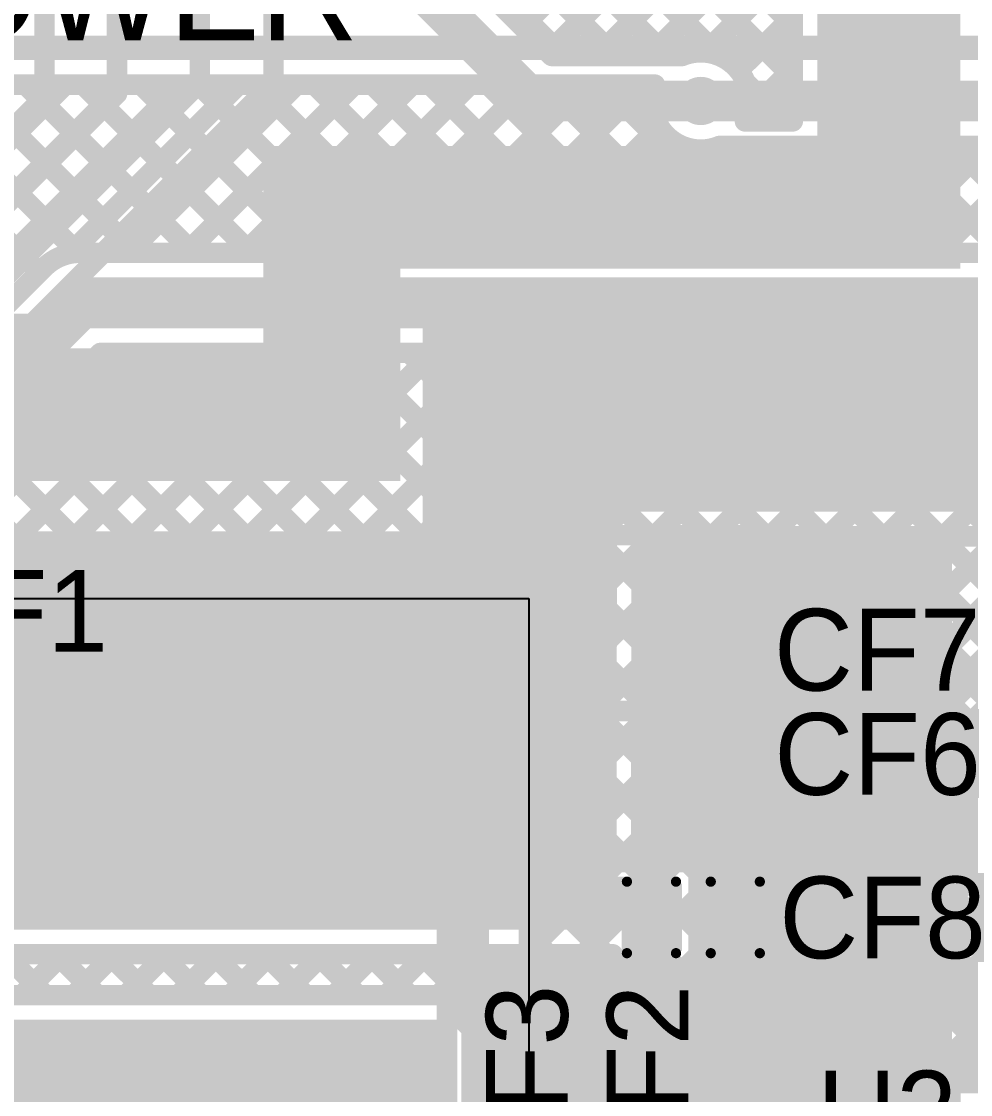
# Model space of a CAD drawing. Header units: millimetres. Extents: x 0.79 to 4.38, y 0.99 to 3.94.
# Drawn here: x 3.609 to 4.073, y 1.524 to 2.049 of the extents above; entities that cross this region are included whole.
import ezdxf

# ---------------------------------------------------------------- set-up
doc = ezdxf.new("R2010")
doc.units = ezdxf.units.MM
doc.header["$MEASUREMENT"] = 0
for name, color, linetype in [('BottomLayer', 5, 'Continuous'), ('MultiLayer', 9, 'Continuous'), ('TopLayer', 1, 'Continuous'), ('TopOverlay', 2, 'Continuous'), ('TopPaste', 8, 'Continuous'), ('TopSolder', 216, 'Continuous'), ('ViaHoleLayer', 16, 'Continuous')]:
    doc.layers.add(name, color=color, linetype=linetype)

# ---------------------------------------------------------------- blocks, each defined once
blk = doc.blocks.new('C__0402_54')
at = {"layer": 'TopLayer'}
for points in [[(-0.0095, -0.0125), (-0.0095, 0.0125), (-0.0275, -0.0125), (-0.0275, 0.0125)], [(0.0275, -0.0125), (0.0275, 0.0125), (0.0095, -0.0125), (0.0095, 0.0125)]]:
    blk.add_solid(points, dxfattribs=at)
at = {"layer": 'TopOverlay', "const_width": 0.005}
for points in [[(-0.0325, 0.0175), (-0.0085, 0.0175)], [(-0.0325, -0.0175), (-0.0325, 0.0175)], [(0.0085, 0.0175), (0.0325, 0.0175)], [(0.0325, -0.0175), (0.0325, 0.0175)], [(-0.0325, -0.0175), (-0.0085, -0.0175)], [(0.0085, -0.0175), (0.0325, -0.0175)]]:
    blk.add_lwpolyline(points, dxfattribs=at)
at = {"layer": 'TopOverlay', "const_width": 0.0025}
for points in [[(-0.03375, 0.0175, 1), (-0.03125, 0.0175, 1)], [(-0.03375, 0.0175, 1), (-0.03125, 0.0175, 1)], [(-0.00975, 0.0175, 1), (-0.00725, 0.0175, 1)], [(0.00725, 0.0175, 1), (0.00975, 0.0175, 1)], [(0.03125, 0.0175, 1), (0.03375, 0.0175, 1)], [(0.03125, 0.0175, 1), (0.03375, 0.0175, 1)], [(-0.03375, -0.0175, 1), (-0.03125, -0.0175, 1)], [(-0.03375, -0.0175, 1), (-0.03125, -0.0175, 1)], [(-0.00975, -0.0175, 1), (-0.00725, -0.0175, 1)], [(0.00725, -0.0175, 1), (0.00975, -0.0175, 1)], [(0.03125, -0.0175, 1), (0.03375, -0.0175, 1)], [(0.03125, -0.0175, 1), (0.03375, -0.0175, 1)]]:
    blk.add_lwpolyline(points, format="xyb", close=True, dxfattribs=at)
at = {"layer": 'TopPaste'}
for points in [[(-0.0095, -0.0125), (-0.0095, 0.0125), (-0.0275, -0.0125), (-0.0275, 0.0125)], [(0.0275, -0.0125), (0.0275, 0.0125), (0.0095, -0.0125), (0.0095, 0.0125)]]:
    blk.add_solid(points, dxfattribs=at)
at = {"layer": 'TopSolder'}
for points in [[(-0.0055, -0.0165), (-0.0055, 0.0165), (-0.0315, -0.0165), (-0.0315, 0.0165)], [(0.0315, -0.0165), (0.0315, 0.0165), (0.0055, -0.0165), (0.0055, 0.0165)]]:
    blk.add_solid(points, dxfattribs=at)
blk = doc.blocks.new('HCM0703_3R3_R_70')
at = {"layer": 'TopLayer'}
for points in [[(-0.14567, -0.06496), (-0.05512, -0.06496), (-0.14567, 0.06496), (-0.05512, 0.06496)], [(0.05512, -0.06496), (0.14567, -0.06496), (0.05512, 0.06496), (0.14567, 0.06496)]]:
    blk.add_solid(points, dxfattribs=at)
at = {"layer": 'TopOverlay', "const_width": 0.01}
for points in [[(-0.13976, 0.12992), (0.13976, 0.12992)], [(-0.13976, 0.12992), (-0.13976, 0.08)], [(0.13976, 0.12992), (0.13976, 0.08)], [(-0.13976, -0.08), (-0.13976, -0.12992)], [(0.13976, -0.08), (0.13976, -0.12992)], [(-0.13976, -0.12992), (0.13976, -0.12992)]]:
    blk.add_lwpolyline(points, dxfattribs=at)
at = {"layer": 'TopOverlay'}
for points, const_width in [([(-0.14226, 0.12992, 1), (-0.13726, 0.12992, 1)], 0.005), ([(-0.14226, 0.12992, 1), (-0.13726, 0.12992, 1)], 0.005), ([(0.13726, 0.12992, 1), (0.14226, 0.12992, 1)], 0.005), ([(0.13726, 0.12992, 1), (0.14226, 0.12992, 1)], 0.005), ([(-0.155, 0.075, 1), (-0.165, 0.075, 1)], 0.01969), ([(-0.16992, 0.075, 1), (-0.16008, 0.075, 1)], 0.00984), ([(-0.15992, 0.075, 1), (-0.15008, 0.075, 1)], 0.00984), ([(-0.14226, 0.08, 1), (-0.13726, 0.08, 1)], 0.005), ([(0.13726, 0.08, 1), (0.14226, 0.08, 1)], 0.005), ([(-0.14226, -0.08, 1), (-0.13726, -0.08, 1)], 0.005), ([(0.13726, -0.08, 1), (0.14226, -0.08, 1)], 0.005), ([(-0.14226, -0.12992, 1), (-0.13726, -0.12992, 1)], 0.005), ([(-0.14226, -0.12992, 1), (-0.13726, -0.12992, 1)], 0.005), ([(0.13726, -0.12992, 1), (0.14226, -0.12992, 1)], 0.005), ([(0.13726, -0.12992, 1), (0.14226, -0.12992, 1)], 0.005)]:
    blk.add_lwpolyline(points, format="xyb", close=True, dxfattribs=dict(at, const_width=const_width))
at = {"layer": 'TopPaste'}
for points in [[(-0.14567, -0.06496), (-0.05512, -0.06496), (-0.14567, 0.06496), (-0.05512, 0.06496)], [(0.05512, -0.06496), (0.14567, -0.06496), (0.05512, 0.06496), (0.14567, 0.06496)]]:
    blk.add_solid(points, dxfattribs=at)
at = {"layer": 'TopSolder'}
for points in [[(-0.14967, -0.06896), (-0.05112, -0.06896), (-0.14967, 0.06896), (-0.05112, 0.06896)], [(0.05112, -0.06896), (0.14967, -0.06896), (0.05112, 0.06896), (0.14967, 0.06896)]]:
    blk.add_solid(points, dxfattribs=at)
blk = doc.blocks.new('C__0805_82')
at = {"layer": 'TopLayer'}
for points in [[(-0.06, -0.03), (-0.02, -0.03), (-0.06, 0.03), (-0.02, 0.03)], [(0.02, -0.03), (0.06, -0.03), (0.02, 0.03), (0.06, 0.03)]]:
    blk.add_solid(points, dxfattribs=at)
at = {"layer": 'TopOverlay', "const_width": 0.01}
for points in [[(-0.067, -0.037), (-0.067, 0.037)], [(-0.067, 0.037), (0.067, 0.037)], [(0.067, -0.037), (0.067, 0.037)], [(-0.067, -0.037), (0.067, -0.037)]]:
    blk.add_lwpolyline(points, dxfattribs=at)
at = {"layer": 'TopOverlay', "const_width": 0.005}
for points in [[(-0.0695, 0.037, 1), (-0.0645, 0.037, 1)], [(-0.0695, 0.037, 1), (-0.0645, 0.037, 1)], [(0.0645, 0.037, 1), (0.0695, 0.037, 1)], [(0.0645, 0.037, 1), (0.0695, 0.037, 1)], [(-0.0695, -0.037, 1), (-0.0645, -0.037, 1)], [(-0.0695, -0.037, 1), (-0.0645, -0.037, 1)], [(0.0645, -0.037, 1), (0.0695, -0.037, 1)], [(0.0645, -0.037, 1), (0.0695, -0.037, 1)]]:
    blk.add_lwpolyline(points, format="xyb", close=True, dxfattribs=at)
at = {"layer": 'TopPaste'}
for points in [[(-0.06, -0.03), (-0.02, -0.03), (-0.06, 0.03), (-0.02, 0.03)], [(0.02, -0.03), (0.06, -0.03), (0.02, 0.03), (0.06, 0.03)]]:
    blk.add_solid(points, dxfattribs=at)
at = {"layer": 'TopSolder'}
for points in [[(-0.064, -0.034), (-0.016, -0.034), (-0.064, 0.034), (-0.016, 0.034)], [(0.016, -0.034), (0.064, -0.034), (0.016, 0.034), (0.064, 0.034)]]:
    blk.add_solid(points, dxfattribs=at)
blk = doc.blocks.new('C__0805_83')
at = {"layer": 'TopLayer'}
for points in [[(-0.06, -0.03), (-0.02, -0.03), (-0.06, 0.03), (-0.02, 0.03)], [(0.02, -0.03), (0.06, -0.03), (0.02, 0.03), (0.06, 0.03)]]:
    blk.add_solid(points, dxfattribs=at)
at = {"layer": 'TopOverlay', "const_width": 0.01}
for points in [[(-0.067, -0.037), (-0.067, 0.037)], [(-0.067, 0.037), (0.067, 0.037)], [(0.067, -0.037), (0.067, 0.037)], [(-0.067, -0.037), (0.067, -0.037)]]:
    blk.add_lwpolyline(points, dxfattribs=at)
at = {"layer": 'TopOverlay', "const_width": 0.005}
for points in [[(-0.0695, 0.037, 1), (-0.0645, 0.037, 1)], [(-0.0695, 0.037, 1), (-0.0645, 0.037, 1)], [(0.0645, 0.037, 1), (0.0695, 0.037, 1)], [(0.0645, 0.037, 1), (0.0695, 0.037, 1)], [(-0.0695, -0.037, 1), (-0.0645, -0.037, 1)], [(-0.0695, -0.037, 1), (-0.0645, -0.037, 1)], [(0.0645, -0.037, 1), (0.0695, -0.037, 1)], [(0.0645, -0.037, 1), (0.0695, -0.037, 1)]]:
    blk.add_lwpolyline(points, format="xyb", close=True, dxfattribs=at)
at = {"layer": 'TopPaste'}
for points in [[(-0.06, -0.03), (-0.02, -0.03), (-0.06, 0.03), (-0.02, 0.03)], [(0.02, -0.03), (0.06, -0.03), (0.02, 0.03), (0.06, 0.03)]]:
    blk.add_solid(points, dxfattribs=at)
at = {"layer": 'TopSolder'}
for points in [[(-0.064, -0.034), (-0.016, -0.034), (-0.064, 0.034), (-0.016, 0.034)], [(0.016, -0.034), (0.064, -0.034), (0.016, 0.034), (0.064, 0.034)]]:
    blk.add_solid(points, dxfattribs=at)

msp = doc.modelspace()

# ---------------------------------------------------------------- linework, layer by layer
at = {"layer": 'BottomLayer'}
for p, q in [((3.53294, 1.7665), (3.85694, 1.7665)), ((3.85694, 1.7665), (3.85694, 1.3845))]:
    msp.add_line(p, q, dxfattribs=at)
for points, const_width in [([(3.006, 2.036), (4.267, 2.036)], 0.012), ([(3.42371, 1.8115), (3.63021, 2.018)], 0.01), ([(3.45199, 1.8115), (3.65849, 2.018)], 0.01), ([(3.48027, 1.8115), (3.68677, 2.018)], 0.01), ([(3.55095, 2.018), (3.91857, 2.018)], 0.01), ([(3.554, 2.018), (3.63631, 1.9357)], 0.01), ([(3.58229, 2.018), (3.66457, 1.93571)], 0.01), ([(3.61057, 2.018), (3.69286, 1.93571)], 0.01), ([(3.63227, 1.93521), (3.71506, 2.018)], 0.01), ([(3.63885, 2.018), (3.72114, 1.93571)], 0.01), ([(3.66105, 1.93571), (3.74334, 2.018)], 0.01), ([(3.66714, 2.018), (3.74943, 1.93571)], 0.01), ([(3.68934, 1.93571), (3.77163, 2.018)], 0.01), ([(3.69542, 2.018), (3.77771, 1.93571)], 0.01), ([(3.71762, 1.93571), (3.79991, 2.018)], 0.01), ([(3.72371, 2.018), (3.80599, 1.93571)], 0.01), ([(3.74591, 1.93571), (3.8282, 2.018)], 0.01), ([(3.75199, 2.018), (3.83428, 1.93571)], 0.01), ([(3.77419, 1.93571), (3.85648, 2.018)], 0.01), ([(3.78028, 2.018), (3.86256, 1.93571)], 0.01), ([(3.80248, 1.93571), (3.88476, 2.018)], 0.01), ([(3.80856, 2.018), (3.89085, 1.93571)], 0.01), ([(3.83076, 1.93571), (3.91305, 2.018)], 0.01), ([(3.83684, 2.018), (3.91913, 1.93571)], 0.01), ([(3.86513, 2.018), (3.94742, 1.93571)], 0.01), ([(3.89341, 2.018), (3.9757, 1.93571)], 0.01), ([(3.941, 2.01), (4.12, 2.01)], 0.02), ([(3.85905, 1.93571), (3.92077, 1.99744)], 0.01), ([(3.55125, 1.99247), (3.61753, 1.92618)], 0.01), ([(3.88733, 1.93571), (3.938, 1.98638)], 0.01), ([(3.91561, 1.93571), (3.9679, 1.988)], 0.01), ([(3.9439, 1.93571), (3.99619, 1.988)], 0.01), ([(3.95011, 1.988), (4.11089, 1.988)], 0.01), ([(3.9517, 1.988), (4.00399, 1.93571)], 0.01), ([(3.97218, 1.93571), (4.02447, 1.988)], 0.01), ([(3.97998, 1.988), (4.03227, 1.93571)], 0.01), ([(4.00047, 1.93571), (4.05275, 1.988)], 0.01), ([(4.00827, 1.988), (4.06055, 1.93571)], 0.01), ([(4.02875, 1.93571), (4.08104, 1.988)], 0.01), ([(4.03655, 1.988), (4.08884, 1.93571)], 0.01), ([(4.05704, 1.93571), (4.10932, 1.988)], 0.01), ([(4.06483, 1.988), (4.11712, 1.93571)], 0.01), ([(3.63721, 1.93571), (4.16, 1.93571)], 0.01), ([(3.50285, 1.8115), (3.61986, 1.92851)], 0.01), ([(3.513, 1.787), (3.63721, 1.91121)], 0.025), ([(3.63721, 1.91121), (4.182, 1.91121)], 0.025), ([(3.53035, 1.7697), (3.64736, 1.88671)], 0.01), ([(3.54841, 1.7665), (3.66862, 1.88671)], 0.01), ([(3.5767, 1.7665), (3.69691, 1.88671)], 0.01), ([(3.60498, 1.7665), (3.72519, 1.88671)], 0.01), ([(3.63326, 1.7665), (3.75348, 1.88671)], 0.01), ([(3.64736, 1.88671), (4.1575, 1.88671)], 0.01), ([(3.657, 1.88671), (3.77722, 1.7665)], 0.01), ([(3.66155, 1.7665), (3.78176, 1.88671)], 0.01), ([(3.68529, 1.88671), (3.8055, 1.7665)], 0.01), ([(3.68983, 1.7665), (3.81005, 1.88671)], 0.01), ([(3.71357, 1.88671), (3.83379, 1.7665)], 0.01), ([(3.71812, 1.7665), (3.83833, 1.88671)], 0.01), ([(3.74186, 1.88671), (4.06707, 1.5615)], 0.01), ([(3.7464, 1.7665), (3.86661, 1.88671)], 0.01), ([(3.77014, 1.88671), (4.09535, 1.5615)], 0.01), ([(3.77469, 1.7665), (3.8949, 1.88671)], 0.01), ([(3.79843, 1.88671), (4.12364, 1.5615)], 0.01), ([(3.80297, 1.7665), (3.92318, 1.88671)], 0.01), ([(3.82671, 1.88671), (4.313, 1.40042)], 0.01), ([(3.83125, 1.7665), (3.95147, 1.88671)], 0.01), ([(3.85499, 1.88671), (4.313, 1.42871)], 0.01), ([(3.85694, 1.7639), (3.97975, 1.88671)], 0.01), ([(3.85694, 1.62248), (4.12117, 1.88671)], 0.01), ([(3.85694, 1.65077), (4.09289, 1.88671)], 0.01), ([(3.85694, 1.5942), (4.14946, 1.88671)], 0.01), ([(3.85694, 1.70734), (4.03632, 1.88671)], 0.01), ([(3.85694, 1.73562), (4.00804, 1.88671)], 0.01), ([(3.85694, 1.67905), (4.0646, 1.88671)], 0.01), ([(3.88328, 1.88671), (4.313, 1.45699)], 0.01), ([(3.91156, 1.88671), (4.313, 1.48528)], 0.01), ([(3.93985, 1.88671), (4.1998, 1.62676)], 0.01), ([(3.96813, 1.88671), (4.20135, 1.6535)], 0.01), ([(3.99642, 1.88671), (4.1575, 1.72563)], 0.01), ([(4.0247, 1.88671), (4.16491, 1.7465)], 0.01), ([(4.05298, 1.88671), (4.1897, 1.75)], 0.01), ([(3.63804, 1.87739), (3.74893, 1.7665)], 0.01), ([(3.86056, 1.56953), (4.1575, 1.86647)], 0.01), ([(3.6239, 1.86325), (3.72065, 1.7665)], 0.01), ([(3.60976, 1.84911), (3.69236, 1.7665)], 0.01), ([(3.88081, 1.5615), (4.17253, 1.85321)], 0.01), ([(3.9091, 1.5615), (4.19981, 1.85221)], 0.01), ([(3.93738, 1.5615), (4.2191, 1.84322)], 0.01), ([(3.59561, 1.83497), (3.66408, 1.7665)], 0.01), ([(3.58147, 1.82082), (3.6358, 1.7665)], 0.01), ([(3.56733, 1.80668), (3.60751, 1.7665)], 0.01), ([(3.96567, 1.5615), (4.19919, 1.79503)], 0.01), ([(3.53294, 1.7665), (3.85694, 1.7665)], 0.01), ([(3.85694, 1.57315), (3.85694, 1.7665)], 0.01), ([(3.85694, 1.74334), (4.03879, 1.5615)], 0.01), ([(3.99395, 1.5615), (4.1575, 1.72505)], 0.01), ([(3.85694, 1.71506), (4.0105, 1.5615)], 0.01), ([(3.82494, 1.5705), (3.82494, 1.6985)], 0.025), ([(4.02223, 1.5615), (4.16523, 1.7045)], 0.01), ([(4.05052, 1.5615), (4.19002, 1.701)], 0.01), ([(3.85694, 1.68677), (3.98222, 1.5615)], 0.01), ([(3.85694, 1.65849), (3.95393, 1.5615)], 0.01), ([(3.85694, 1.63021), (3.92565, 1.5615)], 0.01), ([(3.85694, 1.60192), (3.89736, 1.5615)], 0.01), ([(3.82494, 1.5705), (3.85844, 1.537)], 0.025), ([(3.95494, 1.5695), (3.95544, 1.569)], 0.025), ([(3.95544, 1.569), (4.1377, 1.569)], 0.025), ([(3.85694, 1.57364), (3.86908, 1.5615)], 0.01), ([(3.85694, 1.57315), (3.86859, 1.5615)], 0.01), ([(3.86859, 1.5615), (4.12444, 1.5615)], 0.01), ([(3.85844, 1.537), (4.12444, 1.537)], 0.025)]:
    msp.add_lwpolyline(points, dxfattribs=dict(at, const_width=const_width))
for points, const_width in [([(3.60807, 2.018, 1), (3.61307, 2.018, 1)], 0.005), ([(3.62771, 2.018, 1), (3.63271, 2.018, 1)], 0.005), ([(3.63635, 2.018, 1), (3.64135, 2.018, 1)], 0.005), ([(3.65599, 2.018, 1), (3.66099, 2.018, 1)], 0.005), ([(3.66464, 2.018, 1), (3.66964, 2.018, 1)], 0.005), ([(3.68427, 2.018, 1), (3.68927, 2.018, 1)], 0.005), ([(3.69292, 2.018, 1), (3.69792, 2.018, 1)], 0.005), ([(3.71256, 2.018, 1), (3.71756, 2.018, 1)], 0.005), ([(3.72121, 2.018, 1), (3.72621, 2.018, 1)], 0.005), ([(3.74084, 2.018, 1), (3.74584, 2.018, 1)], 0.005), ([(3.74949, 2.018, 1), (3.75449, 2.018, 1)], 0.005), ([(3.76913, 2.018, 1), (3.77413, 2.018, 1)], 0.005), ([(3.77778, 2.018, 1), (3.78278, 2.018, 1)], 0.005), ([(3.79741, 2.018, 1), (3.80241, 2.018, 1)], 0.005), ([(3.80606, 2.018, 1), (3.81106, 2.018, 1)], 0.005), ([(3.8257, 2.018, 1), (3.8307, 2.018, 1)], 0.005), ([(3.83434, 2.018, 1), (3.83934, 2.018, 1)], 0.005), ([(3.85398, 2.018, 1), (3.85898, 2.018, 1)], 0.005), ([(3.86263, 2.018, 1), (3.86763, 2.018, 1)], 0.005), ([(3.88226, 2.018, 1), (3.88726, 2.018, 1)], 0.005), ([(3.89091, 2.018, 1), (3.89591, 2.018, 1)], 0.005), ([(3.91055, 2.018, 1), (3.91555, 2.018, 1)], 0.005), ([(3.91607, 2.018, 1), (3.92107, 2.018, 1)], 0.005), ([(3.91607, 2.018, 1), (3.92107, 2.018, 1)], 0.005), ([(3.93509, 2.01, 1), (3.94691, 2.01, 1)], 0.01181), ([(3.936, 2.01, 1), (3.946, 2.01, 1)], 0.01), ([(3.91827, 1.99744, 1), (3.92327, 1.99744, 1)], 0.005), ([(3.9355, 1.98638, 1), (3.9405, 1.98638, 1)], 0.005), ([(3.94761, 1.988, 1), (3.95261, 1.988, 1)], 0.005), ([(3.94761, 1.988, 1), (3.95261, 1.988, 1)], 0.005), ([(3.9492, 1.988, 1), (3.9542, 1.988, 1)], 0.005), ([(3.9654, 1.988, 1), (3.9704, 1.988, 1)], 0.005), ([(3.97748, 1.988, 1), (3.98248, 1.988, 1)], 0.005), ([(3.99369, 1.988, 1), (3.99869, 1.988, 1)], 0.005), ([(4.00577, 1.988, 1), (4.01077, 1.988, 1)], 0.005), ([(4.02197, 1.988, 1), (4.02697, 1.988, 1)], 0.005), ([(4.03405, 1.988, 1), (4.03905, 1.988, 1)], 0.005), ([(4.05025, 1.988, 1), (4.05525, 1.988, 1)], 0.005), ([(4.06233, 1.988, 1), (4.06733, 1.988, 1)], 0.005), ([(3.62977, 1.93521, 1), (3.63477, 1.93521, 1)], 0.005), ([(3.63381, 1.9357, 1), (3.63881, 1.9357, 1)], 0.005), ([(3.63471, 1.93571, 1), (3.63971, 1.93571, 1)], 0.005), ([(3.63471, 1.93571, 1), (3.63971, 1.93571, 1)], 0.005), ([(3.63471, 1.93571, 1), (3.63971, 1.93571, 1)], 0.005), ([(3.65855, 1.93571, 1), (3.66355, 1.93571, 1)], 0.005), ([(3.66207, 1.93571, 1), (3.66707, 1.93571, 1)], 0.005), ([(3.68684, 1.93571, 1), (3.69184, 1.93571, 1)], 0.005), ([(3.69036, 1.93571, 1), (3.69536, 1.93571, 1)], 0.005), ([(3.71512, 1.93571, 1), (3.72012, 1.93571, 1)], 0.005), ([(3.71864, 1.93571, 1), (3.72364, 1.93571, 1)], 0.005), ([(3.74341, 1.93571, 1), (3.74841, 1.93571, 1)], 0.005), ([(3.74693, 1.93571, 1), (3.75193, 1.93571, 1)], 0.005), ([(3.77169, 1.93571, 1), (3.77669, 1.93571, 1)], 0.005), ([(3.77521, 1.93571, 1), (3.78021, 1.93571, 1)], 0.005), ([(3.79998, 1.93571, 1), (3.80498, 1.93571, 1)], 0.005), ([(3.80349, 1.93571, 1), (3.80849, 1.93571, 1)], 0.005), ([(3.82826, 1.93571, 1), (3.83326, 1.93571, 1)], 0.005), ([(3.83178, 1.93571, 1), (3.83678, 1.93571, 1)], 0.005), ([(3.85655, 1.93571, 1), (3.86155, 1.93571, 1)], 0.005), ([(3.86006, 1.93571, 1), (3.86506, 1.93571, 1)], 0.005), ([(3.88483, 1.93571, 1), (3.88983, 1.93571, 1)], 0.005), ([(3.88835, 1.93571, 1), (3.89335, 1.93571, 1)], 0.005), ([(3.91311, 1.93571, 1), (3.91811, 1.93571, 1)], 0.005), ([(3.91663, 1.93571, 1), (3.92163, 1.93571, 1)], 0.005), ([(3.9414, 1.93571, 1), (3.9464, 1.93571, 1)], 0.005), ([(3.94492, 1.93571, 1), (3.94992, 1.93571, 1)], 0.005), ([(3.96968, 1.93571, 1), (3.97468, 1.93571, 1)], 0.005), ([(3.9732, 1.93571, 1), (3.9782, 1.93571, 1)], 0.005), ([(3.99797, 1.93571, 1), (4.00297, 1.93571, 1)], 0.005), ([(4.00148, 1.93571, 1), (4.00648, 1.93571, 1)], 0.005), ([(4.02625, 1.93571, 1), (4.03125, 1.93571, 1)], 0.005), ([(4.02977, 1.93571, 1), (4.03477, 1.93571, 1)], 0.005), ([(4.05454, 1.93571, 1), (4.05954, 1.93571, 1)], 0.005), ([(4.05805, 1.93571, 1), (4.06305, 1.93571, 1)], 0.005), ([(3.61736, 1.92851, 1), (3.62236, 1.92851, 1)], 0.005), ([(3.61736, 1.92851, 1), (3.62236, 1.92851, 1)], 0.005), ([(3.61739, 1.92854, 1), (3.62239, 1.92854, 1)], 0.005), ([(3.61503, 1.92618, 1), (3.62003, 1.92618, 1)], 0.005), ([(3.63096, 1.91121, 1), (3.64346, 1.91121, 1)], 0.0125), ([(3.63096, 1.91121, 1), (3.64346, 1.91121, 1)], 0.0125), ([(3.64486, 1.88671, 1), (3.64986, 1.88671, 1)], 0.005), ([(3.64486, 1.88671, 1), (3.64986, 1.88671, 1)], 0.005), ([(3.6545, 1.88671, 1), (3.6595, 1.88671, 1)], 0.005), ([(3.66612, 1.88671, 1), (3.67112, 1.88671, 1)], 0.005), ([(3.68279, 1.88671, 1), (3.68779, 1.88671, 1)], 0.005), ([(3.69441, 1.88671, 1), (3.69941, 1.88671, 1)], 0.005), ([(3.71107, 1.88671, 1), (3.71607, 1.88671, 1)], 0.005), ([(3.72269, 1.88671, 1), (3.72769, 1.88671, 1)], 0.005), ([(3.73936, 1.88671, 1), (3.74436, 1.88671, 1)], 0.005), ([(3.75098, 1.88671, 1), (3.75598, 1.88671, 1)], 0.005), ([(3.76764, 1.88671, 1), (3.77264, 1.88671, 1)], 0.005), ([(3.77926, 1.88671, 1), (3.78426, 1.88671, 1)], 0.005), ([(3.79593, 1.88671, 1), (3.80093, 1.88671, 1)], 0.005), ([(3.80755, 1.88671, 1), (3.81255, 1.88671, 1)], 0.005), ([(3.82421, 1.88671, 1), (3.82921, 1.88671, 1)], 0.005), ([(3.83583, 1.88671, 1), (3.84083, 1.88671, 1)], 0.005), ([(3.85249, 1.88671, 1), (3.85749, 1.88671, 1)], 0.005), ([(3.86411, 1.88671, 1), (3.86911, 1.88671, 1)], 0.005), ([(3.88078, 1.88671, 1), (3.88578, 1.88671, 1)], 0.005), ([(3.8924, 1.88671, 1), (3.8974, 1.88671, 1)], 0.005), ([(3.90906, 1.88671, 1), (3.91406, 1.88671, 1)], 0.005), ([(3.92068, 1.88671, 1), (3.92568, 1.88671, 1)], 0.005), ([(3.93735, 1.88671, 1), (3.94235, 1.88671, 1)], 0.005), ([(3.94897, 1.88671, 1), (3.95397, 1.88671, 1)], 0.005), ([(3.96563, 1.88671, 1), (3.97063, 1.88671, 1)], 0.005), ([(3.97725, 1.88671, 1), (3.98225, 1.88671, 1)], 0.005), ([(3.99392, 1.88671, 1), (3.99892, 1.88671, 1)], 0.005), ([(4.00554, 1.88671, 1), (4.01054, 1.88671, 1)], 0.005), ([(4.0222, 1.88671, 1), (4.0272, 1.88671, 1)], 0.005), ([(4.03382, 1.88671, 1), (4.03882, 1.88671, 1)], 0.005), ([(4.05049, 1.88671, 1), (4.05549, 1.88671, 1)], 0.005), ([(4.0621, 1.88671, 1), (4.0671, 1.88671, 1)], 0.005), ([(3.63554, 1.87739, 1), (3.64054, 1.87739, 1)], 0.005), ([(3.6214, 1.86325, 1), (3.6264, 1.86325, 1)], 0.005), ([(3.60726, 1.84911, 1), (3.61226, 1.84911, 1)], 0.005), ([(3.60248, 1.7665, 1), (3.60748, 1.7665, 1)], 0.005), ([(3.60501, 1.7665, 1), (3.61001, 1.7665, 1)], 0.005), ([(3.63076, 1.7665, 1), (3.63576, 1.7665, 1)], 0.005), ([(3.6333, 1.7665, 1), (3.6383, 1.7665, 1)], 0.005), ([(3.65905, 1.7665, 1), (3.66405, 1.7665, 1)], 0.005), ([(3.66158, 1.7665, 1), (3.66658, 1.7665, 1)], 0.005), ([(3.68733, 1.7665, 1), (3.69233, 1.7665, 1)], 0.005), ([(3.68986, 1.7665, 1), (3.69486, 1.7665, 1)], 0.005), ([(3.71562, 1.7665, 1), (3.72062, 1.7665, 1)], 0.005), ([(3.71815, 1.7665, 1), (3.72315, 1.7665, 1)], 0.005), ([(3.7439, 1.7665, 1), (3.7489, 1.7665, 1)], 0.005), ([(3.74643, 1.7665, 1), (3.75143, 1.7665, 1)], 0.005), ([(3.77219, 1.7665, 1), (3.77719, 1.7665, 1)], 0.005), ([(3.77472, 1.7665, 1), (3.77972, 1.7665, 1)], 0.005), ([(3.80047, 1.7665, 1), (3.80547, 1.7665, 1)], 0.005), ([(3.803, 1.7665, 1), (3.808, 1.7665, 1)], 0.005), ([(3.82875, 1.7665, 1), (3.83375, 1.7665, 1)], 0.005), ([(3.83129, 1.7665, 1), (3.83629, 1.7665, 1)], 0.005), ([(3.85444, 1.7665, 1), (3.85944, 1.7665, 1)], 0.005), ([(3.85444, 1.7665, 1), (3.85944, 1.7665, 1)], 0.005), ([(3.85444, 1.7639, 1), (3.85944, 1.7639, 1)], 0.005), ([(3.85444, 1.74334, 1), (3.85944, 1.74334, 1)], 0.005), ([(3.85444, 1.73562, 1), (3.85944, 1.73562, 1)], 0.005), ([(3.85444, 1.71506, 1), (3.85944, 1.71506, 1)], 0.005), ([(3.85444, 1.70734, 1), (3.85944, 1.70734, 1)], 0.005), ([(3.81869, 1.6985, 1), (3.83119, 1.6985, 1)], 0.0125), ([(3.81904, 1.6985, 1), (3.83085, 1.6985, 1)], 0.01181), ([(3.85444, 1.68677, 1), (3.85944, 1.68677, 1)], 0.005), ([(3.85444, 1.67905, 1), (3.85944, 1.67905, 1)], 0.005), ([(3.85444, 1.65849, 1), (3.85944, 1.65849, 1)], 0.005), ([(3.85444, 1.65077, 1), (3.85944, 1.65077, 1)], 0.005), ([(3.85444, 1.63021, 1), (3.85944, 1.63021, 1)], 0.005), ([(3.85444, 1.62248, 1), (3.85944, 1.62248, 1)], 0.005), ([(3.85444, 1.60192, 1), (3.85944, 1.60192, 1)], 0.005), ([(3.85444, 1.5942, 1), (3.85944, 1.5942, 1)], 0.005), ([(3.81869, 1.5705, 1), (3.83119, 1.5705, 1)], 0.0125), ([(3.81869, 1.5705, 1), (3.83119, 1.5705, 1)], 0.0125), ([(3.94869, 1.5695, 1), (3.96119, 1.5695, 1)], 0.0125), ([(3.94919, 1.569, 1), (3.96169, 1.569, 1)], 0.0125), ([(3.94919, 1.569, 1), (3.96169, 1.569, 1)], 0.0125), ([(3.94904, 1.5695, 1), (3.96085, 1.5695, 1)], 0.01181), ([(3.85444, 1.57364, 1), (3.85944, 1.57364, 1)], 0.005), ([(3.85444, 1.57315, 1), (3.85944, 1.57315, 1)], 0.005), ([(3.85444, 1.57315, 1), (3.85944, 1.57315, 1)], 0.005), ([(3.85806, 1.56953, 1), (3.86306, 1.56953, 1)], 0.005), ([(3.86609, 1.5615, 1), (3.87109, 1.5615, 1)], 0.005), ([(3.86609, 1.5615, 1), (3.87109, 1.5615, 1)], 0.005), ([(3.86658, 1.5615, 1), (3.87158, 1.5615, 1)], 0.005), ([(3.87831, 1.5615, 1), (3.88331, 1.5615, 1)], 0.005), ([(3.89486, 1.5615, 1), (3.89986, 1.5615, 1)], 0.005), ([(3.9066, 1.5615, 1), (3.9116, 1.5615, 1)], 0.005), ([(3.92315, 1.5615, 1), (3.92815, 1.5615, 1)], 0.005), ([(3.93488, 1.5615, 1), (3.93988, 1.5615, 1)], 0.005), ([(3.95143, 1.5615, 1), (3.95643, 1.5615, 1)], 0.005), ([(3.96317, 1.5615, 1), (3.96817, 1.5615, 1)], 0.005), ([(3.97972, 1.5615, 1), (3.98472, 1.5615, 1)], 0.005), ([(3.99145, 1.5615, 1), (3.99645, 1.5615, 1)], 0.005), ([(4.008, 1.5615, 1), (4.013, 1.5615, 1)], 0.005), ([(4.01973, 1.5615, 1), (4.02473, 1.5615, 1)], 0.005), ([(4.03629, 1.5615, 1), (4.04129, 1.5615, 1)], 0.005), ([(4.04802, 1.5615, 1), (4.05302, 1.5615, 1)], 0.005), ([(4.06457, 1.5615, 1), (4.06957, 1.5615, 1)], 0.005), ([(3.85219, 1.537, 1), (3.86469, 1.537, 1)], 0.0125), ([(3.85219, 1.537, 1), (3.86469, 1.537, 1)], 0.0125)]:
    msp.add_lwpolyline(points, format="xyb", close=True, dxfattribs=dict(at, const_width=const_width))
at = {"layer": 'BottomLayer', "const_width": 0.01}
for points in [[(3.95011, 1.988, -0.650169), (3.91857, 2.018)], [(3.61986, 1.92851, -0.199267), (3.63721, 1.93571)], [(3.61989, 1.92854, -0.198912), (3.63721, 1.93571)]]:
    msp.add_lwpolyline(points, format="xyb", dxfattribs=at)
at = {"layer": 'MultiLayer', "const_width": 0.01181}
for points in [[(3.93509, 2.01, 1), (3.94691, 2.01, 1)], [(3.81904, 1.6985, 1), (3.83085, 1.6985, 1)], [(3.94904, 1.5695, 1), (3.96085, 1.5695, 1)]]:
    msp.add_lwpolyline(points, format="xyb", close=True, dxfattribs=at)
at = {"layer": 'TopLayer'}
for points, const_width in [([(3.548, 2.35775), (3.87375, 2.032)], 0.01), ([(3.85374, 2.04638), (4.154, 2.34664)], 0.01), ([(3.66871, 2.2625), (3.89921, 2.032)], 0.01), ([(3.69417, 2.2625), (3.92467, 2.032)], 0.01), ([(3.71963, 2.2625), (3.95013, 2.03199)], 0.01), ([(3.74508, 2.2625), (3.986, 2.02158)], 0.01), ([(3.77054, 2.2625), (3.986, 2.04703)], 0.01), ([(3.986, 2), (3.986, 2.169)], 0.01), ([(3.86647, 2.03365), (3.986, 2.15318)], 0.01), ([(3.7586, 2.14152), (3.86811, 2.032)], 0.01), ([(3.743, 2.126), (3.859, 2.01)], 0.02), ([(3.89027, 2.032), (3.986, 2.12773)], 0.01), ([(3.91573, 2.032), (3.986, 2.10227)], 0.01), ([(3.62, 2.012), (3.62, 2.0935)], 0.01), ([(3.6555, 2.0135), (3.6555, 2.0935)], 0.01), ([(3.696, 2.019), (3.696, 2.0935)], 0.01), ([(3.94292, 2.03373), (3.986, 2.07682)], 0.01), ([(3.732, 2.019), (3.732, 2.064)], 0.01), ([(3.95956, 2.02492), (3.986, 2.05136)], 0.01), ([(3.86811, 2.032), (3.93189, 2.032)], 0.01), ([(3.96402, 2.00393), (3.986, 2.0259)], 0.01), ([(3.595, 1.918), (3.696, 2.019)], 0.01), ([(3.614, 1.901), (3.732, 2.019)], 0.01), ([(3.96299, 2.01913), (3.98212, 2)], 0.01), ([(3.56, 1.952), (3.62, 2.012)], 0.01), ([(3.577, 1.935), (3.6555, 2.0135)], 0.01), ([(3.859, 2.01), (3.941, 2.01)], 0.02), ([(3.96261, 2), (3.986, 2)], 0.01), ([(2.66903, 1.901), (3.614, 1.901)], 0.01), ([(3.82886, 1.43602), (4.18985, 1.797)], 0.01), ([(3.82886, 1.46147), (4.16439, 1.797)], 0.01), ([(3.91188, 1.64632), (4.06257, 1.797)], 0.01), ([(3.91188, 1.72269), (3.9862, 1.797)], 0.01), ([(3.91188, 1.67177), (4.03711, 1.797)], 0.01), ([(3.91188, 1.69723), (4.01165, 1.797)], 0.01), ([(3.912, 1.74826), (3.96074, 1.797)], 0.01), ([(3.912, 1.797), (4.19905, 1.797)], 0.01), ([(3.912, 1.731), (3.912, 1.797)], 0.01), ([(3.912, 1.77371), (3.93529, 1.797)], 0.01), ([(3.93056, 1.797), (4.25638, 1.47118)], 0.01), ([(3.93352, 1.6425), (4.08802, 1.797)], 0.01), ([(3.93994, 1.62346), (4.11348, 1.797)], 0.01), ([(3.93994, 1.59801), (4.13893, 1.797)], 0.01), ([(3.95602, 1.797), (4.28184, 1.47118)], 0.01), ([(3.98148, 1.797), (4.315, 1.46348)], 0.01), ([(4.00693, 1.797), (4.315, 1.48893)], 0.01), ([(4.03239, 1.797), (4.19912, 1.63027)], 0.01), ([(4.05784, 1.797), (4.20135, 1.6535)], 0.01), ([(3.912, 1.79011), (4.17111, 1.531)], 0.01), ([(3.82886, 1.41056), (4.20203, 1.78373)], 0.01), ([(3.85376, 1.41), (4.21272, 1.76896)], 0.01), ([(3.912, 1.76465), (4.14565, 1.531)], 0.01), ([(3.912, 1.7392), (4.1187, 1.5325)], 0.01), ([(3.87921, 1.41), (4.20063, 1.73142)], 0.01), ([(3.91188, 1.6425), (3.91188, 1.731)], 0.01), ([(3.91188, 1.71386), (4.09324, 1.5325)], 0.01), ([(3.90417, 1.4095), (4.20137, 1.7067)], 0.01), ([(3.92962, 1.4095), (4.21147, 1.69135)], 0.01), ([(3.91188, 1.6884), (4.06779, 1.5325)], 0.01), ([(3.91188, 1.66294), (3.93233, 1.6425)], 0.01), ([(3.91188, 1.6425), (3.93994, 1.6425)], 0.01), ([(3.93994, 1.5925), (3.93994, 1.6425)], 0.01), ([(3.93994, 1.63489), (4.06306, 1.51177)], 0.01), ([(3.93994, 1.60943), (4.06306, 1.48631)], 0.01), ([(3.54294, 1.5925), (3.646, 1.5925)], 0.01), ([(3.54294, 1.5925), (3.646, 1.5925)], 0.01), ([(3.60049, 1.5925), (3.62049, 1.5725)], 0.01), ([(3.60896, 1.5725), (3.62896, 1.5925)], 0.01), ([(3.62594, 1.5925), (3.64594, 1.5725)], 0.01), ([(3.63442, 1.5725), (3.65442, 1.5925)], 0.01), ([(3.646, 1.5925), (3.84094, 1.5925)], 0.01), ([(3.6514, 1.5925), (3.6714, 1.5725)], 0.01), ([(3.65988, 1.5725), (3.67988, 1.5925)], 0.01), ([(3.67685, 1.5925), (3.69685, 1.5725)], 0.01), ([(3.68533, 1.5725), (3.70533, 1.5925)], 0.01), ([(3.70231, 1.5925), (3.72231, 1.5725)], 0.01), ([(3.71079, 1.5725), (3.73079, 1.5925)], 0.01), ([(3.72777, 1.5925), (3.74777, 1.5725)], 0.01), ([(3.73624, 1.5725), (3.75624, 1.5925)], 0.01), ([(3.75322, 1.5925), (3.77322, 1.5725)], 0.01), ([(3.75323, 1.5925), (3.77323, 1.5725)], 0.01), ([(3.7617, 1.5725), (3.7817, 1.5925)], 0.01), ([(3.77868, 1.5925), (3.79868, 1.5725)], 0.01), ([(3.78715, 1.5725), (3.80715, 1.5925)], 0.01), ([(3.80414, 1.5925), (3.82414, 1.5725)], 0.01), ([(3.81261, 1.5725), (3.83261, 1.5925)], 0.01), ([(3.82886, 1.5633), (3.85807, 1.5925)], 0.01), ([(3.82886, 1.53784), (3.88352, 1.5925)], 0.01), ([(3.82959, 1.5925), (3.97959, 1.4425)], 0.01), ([(3.84094, 1.5925), (3.89788, 1.5925)], 0.01), ([(3.84094, 1.5925), (3.89788, 1.5925)], 0.01), ([(3.85505, 1.5925), (4.00505, 1.4425)], 0.01), ([(3.88051, 1.5925), (4.03051, 1.4425)], 0.01), ([(3.89788, 1.586), (3.89788, 1.5925)], 0.01), ([(3.93988, 1.586), (3.93988, 1.5925)], 0.01), ([(3.82886, 1.48693), (3.92793, 1.586)], 0.01), ([(3.82886, 1.51239), (3.90248, 1.586)], 0.01), ([(3.89788, 1.586), (3.93988, 1.586)], 0.01), ([(3.91246, 1.586), (4.05596, 1.4425)], 0.01), ([(3.93792, 1.586), (4.10808, 1.41584)], 0.01), ([(3.54502, 1.5725), (3.82886, 1.5725)], 0.01), ([(3.82414, 1.5725), (3.82886, 1.56778)], 0.01), ([(3.82886, 1.41), (3.82886, 1.5725)], 0.01), ([(3.82886, 1.56778), (3.97606, 1.42058)], 0.01), ([(3.82886, 1.54232), (3.95768, 1.4135)], 0.01), ([(4.06306, 1.5325), (4.14256, 1.5325)], 0.01), ([(4.06306, 1.471), (4.06306, 1.5325)], 0.01)]:
    msp.add_lwpolyline(points, dxfattribs=dict(at, const_width=const_width))
for points, const_width in [([(3.9835, 2.05136, 1), (3.9885, 2.05136, 1)], 0.005), ([(3.85124, 2.04638, 1), (3.85624, 2.04638, 1)], 0.005), ([(3.9835, 2.04703, 1), (3.9885, 2.04703, 1)], 0.005), ([(3.86397, 2.03365, 1), (3.86897, 2.03365, 1)], 0.005), ([(3.94042, 2.03373, 1), (3.94542, 2.03373, 1)], 0.005), ([(3.86561, 2.032, 1), (3.87061, 2.032, 1)], 0.005), ([(3.86561, 2.032, 1), (3.87061, 2.032, 1)], 0.005), ([(3.87125, 2.032, 1), (3.87625, 2.032, 1)], 0.005), ([(3.88777, 2.032, 1), (3.89277, 2.032, 1)], 0.005), ([(3.89671, 2.032, 1), (3.90171, 2.032, 1)], 0.005), ([(3.91323, 2.032, 1), (3.91823, 2.032, 1)], 0.005), ([(3.92217, 2.032, 1), (3.92717, 2.032, 1)], 0.005), ([(3.92939, 2.032, 1), (3.93439, 2.032, 1)], 0.005), ([(3.92939, 2.032, 1), (3.93439, 2.032, 1)], 0.005), ([(3.94763, 2.03199, 1), (3.95263, 2.03199, 1)], 0.005), ([(3.95706, 2.02492, 1), (3.96206, 2.02492, 1)], 0.005), ([(3.9835, 2.0259, 1), (3.9885, 2.0259, 1)], 0.005), ([(3.6935, 2.019, 1), (3.6985, 2.019, 1)], 0.005), ([(3.6935, 2.019, 1), (3.6985, 2.019, 1)], 0.005), ([(3.7295, 2.019, 1), (3.7345, 2.019, 1)], 0.005), ([(3.7295, 2.019, 1), (3.7345, 2.019, 1)], 0.005), ([(3.93509, 2.01, 1), (3.94691, 2.01, 1)], 0.01181), ([(3.96049, 2.01913, 1), (3.96549, 2.01913, 1)], 0.005), ([(3.9835, 2.02158, 1), (3.9885, 2.02158, 1)], 0.005), ([(3.6175, 2.012, 1), (3.6225, 2.012, 1)], 0.005), ([(3.6175, 2.012, 1), (3.6225, 2.012, 1)], 0.005), ([(3.653, 2.0135, 1), (3.658, 2.0135, 1)], 0.005), ([(3.653, 2.0135, 1), (3.658, 2.0135, 1)], 0.005), ([(3.854, 2.01, 1), (3.864, 2.01, 1)], 0.01), ([(3.854, 2.01, 1), (3.864, 2.01, 1)], 0.01), ([(3.936, 2.01, 1), (3.946, 2.01, 1)], 0.01), ([(3.96231, 2.01, 1), (3.96731, 2.01, 1)], 0.005), ([(3.96231, 2.01, 1), (3.96731, 2.01, 1)], 0.005), ([(3.96152, 2.00393, 1), (3.96652, 2.00393, 1)], 0.005), ([(3.96011, 2, 1), (3.96511, 2, 1)], 0.005), ([(3.96011, 2, 1), (3.96511, 2, 1)], 0.005), ([(3.97962, 2, 1), (3.98462, 2, 1)], 0.005), ([(3.9835, 2, 1), (3.9885, 2, 1)], 0.005), ([(3.9835, 2, 1), (3.9885, 2, 1)], 0.005), ([(3.6115, 1.901, 1), (3.6165, 1.901, 1)], 0.005), ([(3.6115, 1.901, 1), (3.6165, 1.901, 1)], 0.005), ([(3.9095, 1.797, 1), (3.9145, 1.797, 1)], 0.005), ([(3.9095, 1.797, 1), (3.9145, 1.797, 1)], 0.005), ([(3.92806, 1.797, 1), (3.93306, 1.797, 1)], 0.005), ([(3.93279, 1.797, 1), (3.93779, 1.797, 1)], 0.005), ([(3.95352, 1.797, 1), (3.95852, 1.797, 1)], 0.005), ([(3.95824, 1.797, 1), (3.96324, 1.797, 1)], 0.005), ([(3.97898, 1.797, 1), (3.98398, 1.797, 1)], 0.005), ([(3.9837, 1.797, 1), (3.9887, 1.797, 1)], 0.005), ([(4.00443, 1.797, 1), (4.00943, 1.797, 1)], 0.005), ([(4.00915, 1.797, 1), (4.01415, 1.797, 1)], 0.005), ([(4.02989, 1.797, 1), (4.03489, 1.797, 1)], 0.005), ([(4.03461, 1.797, 1), (4.03961, 1.797, 1)], 0.005), ([(4.05534, 1.797, 1), (4.06034, 1.797, 1)], 0.005), ([(4.06007, 1.797, 1), (4.06507, 1.797, 1)], 0.005), ([(3.9095, 1.79011, 1), (3.9145, 1.79011, 1)], 0.005), ([(3.9095, 1.77371, 1), (3.9145, 1.77371, 1)], 0.005), ([(3.9095, 1.76465, 1), (3.9145, 1.76465, 1)], 0.005), ([(3.9095, 1.74826, 1), (3.9145, 1.74826, 1)], 0.005), ([(3.9095, 1.7392, 1), (3.9145, 1.7392, 1)], 0.005), ([(3.90938, 1.731, 1), (3.91438, 1.731, 1)], 0.005), ([(3.9095, 1.731, 1), (3.9145, 1.731, 1)], 0.005), ([(3.90938, 1.72269, 1), (3.91438, 1.72269, 1)], 0.005), ([(3.90938, 1.71386, 1), (3.91438, 1.71386, 1)], 0.005), ([(3.81904, 1.6985, 1), (3.83085, 1.6985, 1)], 0.01181), ([(3.90938, 1.69723, 1), (3.91438, 1.69723, 1)], 0.005), ([(3.90938, 1.6884, 1), (3.91438, 1.6884, 1)], 0.005), ([(3.90938, 1.67177, 1), (3.91438, 1.67177, 1)], 0.005), ([(3.90938, 1.66294, 1), (3.91438, 1.66294, 1)], 0.005), ([(3.90938, 1.64632, 1), (3.91438, 1.64632, 1)], 0.005), ([(3.90938, 1.6425, 1), (3.91438, 1.6425, 1)], 0.005), ([(3.90938, 1.6425, 1), (3.91438, 1.6425, 1)], 0.005), ([(3.92983, 1.6425, 1), (3.93483, 1.6425, 1)], 0.005), ([(3.93102, 1.6425, 1), (3.93602, 1.6425, 1)], 0.005), ([(3.93744, 1.6425, 1), (3.94244, 1.6425, 1)], 0.005), ([(3.93744, 1.6425, 1), (3.94244, 1.6425, 1)], 0.005), ([(3.93744, 1.63489, 1), (3.94244, 1.63489, 1)], 0.005), ([(3.93744, 1.62346, 1), (3.94244, 1.62346, 1)], 0.005), ([(3.93744, 1.60943, 1), (3.94244, 1.60943, 1)], 0.005), ([(3.93744, 1.59801, 1), (3.94244, 1.59801, 1)], 0.005), ([(3.62344, 1.5925, 1), (3.62844, 1.5925, 1)], 0.005), ([(3.62646, 1.5925, 1), (3.63146, 1.5925, 1)], 0.005), ([(3.6435, 1.5925, 1), (3.6485, 1.5925, 1)], 0.005), ([(3.6435, 1.5925, 1), (3.6485, 1.5925, 1)], 0.005), ([(3.6435, 1.5925, 1), (3.6485, 1.5925, 1)], 0.005), ([(3.6489, 1.5925, 1), (3.6539, 1.5925, 1)], 0.005), ([(3.65192, 1.5925, 1), (3.65692, 1.5925, 1)], 0.005), ([(3.67435, 1.5925, 1), (3.67935, 1.5925, 1)], 0.005), ([(3.67738, 1.5925, 1), (3.68238, 1.5925, 1)], 0.005), ([(3.69981, 1.5925, 1), (3.70481, 1.5925, 1)], 0.005), ([(3.70283, 1.5925, 1), (3.70783, 1.5925, 1)], 0.005), ([(3.72527, 1.5925, 1), (3.73027, 1.5925, 1)], 0.005), ([(3.72829, 1.5925, 1), (3.73329, 1.5925, 1)], 0.005), ([(3.75072, 1.5925, 1), (3.75572, 1.5925, 1)], 0.005), ([(3.75073, 1.5925, 1), (3.75573, 1.5925, 1)], 0.005), ([(3.75374, 1.5925, 1), (3.75874, 1.5925, 1)], 0.005), ([(3.77618, 1.5925, 1), (3.78118, 1.5925, 1)], 0.005), ([(3.7792, 1.5925, 1), (3.7842, 1.5925, 1)], 0.005), ([(3.80164, 1.5925, 1), (3.80664, 1.5925, 1)], 0.005), ([(3.80465, 1.5925, 1), (3.80965, 1.5925, 1)], 0.005), ([(3.82709, 1.5925, 1), (3.83209, 1.5925, 1)], 0.005), ([(3.83011, 1.5925, 1), (3.83511, 1.5925, 1)], 0.005), ([(3.83844, 1.5925, 1), (3.84344, 1.5925, 1)], 0.005), ([(3.83844, 1.5925, 1), (3.84344, 1.5925, 1)], 0.005), ([(3.83844, 1.5925, 1), (3.84344, 1.5925, 1)], 0.005), ([(3.85255, 1.5925, 1), (3.85755, 1.5925, 1)], 0.005), ([(3.85557, 1.5925, 1), (3.86057, 1.5925, 1)], 0.005), ([(3.87801, 1.5925, 1), (3.88301, 1.5925, 1)], 0.005), ([(3.88102, 1.5925, 1), (3.88602, 1.5925, 1)], 0.005), ([(3.89538, 1.5925, 1), (3.90038, 1.5925, 1)], 0.005), ([(3.89538, 1.5925, 1), (3.90038, 1.5925, 1)], 0.005), ([(3.89538, 1.5925, 1), (3.90038, 1.5925, 1)], 0.005), ([(3.93738, 1.5925, 1), (3.94238, 1.5925, 1)], 0.005), ([(3.93744, 1.5925, 1), (3.94244, 1.5925, 1)], 0.005), ([(3.89538, 1.586, 1), (3.90038, 1.586, 1)], 0.005), ([(3.89538, 1.586, 1), (3.90038, 1.586, 1)], 0.005), ([(3.89998, 1.586, 1), (3.90498, 1.586, 1)], 0.005), ([(3.90996, 1.586, 1), (3.91496, 1.586, 1)], 0.005), ([(3.92543, 1.586, 1), (3.93043, 1.586, 1)], 0.005), ([(3.93542, 1.586, 1), (3.94042, 1.586, 1)], 0.005), ([(3.93738, 1.586, 1), (3.94238, 1.586, 1)], 0.005), ([(3.93738, 1.586, 1), (3.94238, 1.586, 1)], 0.005), ([(3.94904, 1.5695, 1), (3.96085, 1.5695, 1)], 0.01181), ([(3.60646, 1.5725, 1), (3.61146, 1.5725, 1)], 0.005), ([(3.61799, 1.5725, 1), (3.62299, 1.5725, 1)], 0.005), ([(3.63192, 1.5725, 1), (3.63692, 1.5725, 1)], 0.005), ([(3.64344, 1.5725, 1), (3.64844, 1.5725, 1)], 0.005), ([(3.65738, 1.5725, 1), (3.66238, 1.5725, 1)], 0.005), ([(3.6689, 1.5725, 1), (3.6739, 1.5725, 1)], 0.005), ([(3.68283, 1.5725, 1), (3.68783, 1.5725, 1)], 0.005), ([(3.69435, 1.5725, 1), (3.69935, 1.5725, 1)], 0.005), ([(3.70829, 1.5725, 1), (3.71329, 1.5725, 1)], 0.005), ([(3.71981, 1.5725, 1), (3.72481, 1.5725, 1)], 0.005), ([(3.73374, 1.5725, 1), (3.73874, 1.5725, 1)], 0.005), ([(3.74527, 1.5725, 1), (3.75027, 1.5725, 1)], 0.005), ([(3.7592, 1.5725, 1), (3.7642, 1.5725, 1)], 0.005), ([(3.77072, 1.5725, 1), (3.77572, 1.5725, 1)], 0.005), ([(3.77073, 1.5725, 1), (3.77573, 1.5725, 1)], 0.005), ([(3.78465, 1.5725, 1), (3.78965, 1.5725, 1)], 0.005), ([(3.79618, 1.5725, 1), (3.80118, 1.5725, 1)], 0.005), ([(3.81011, 1.5725, 1), (3.81511, 1.5725, 1)], 0.005), ([(3.82164, 1.5725, 1), (3.82664, 1.5725, 1)], 0.005), ([(3.82164, 1.5725, 1), (3.82664, 1.5725, 1)], 0.005), ([(3.82636, 1.5725, 1), (3.83136, 1.5725, 1)], 0.005), ([(3.82636, 1.5725, 1), (3.83136, 1.5725, 1)], 0.005), ([(3.82636, 1.56778, 1), (3.83136, 1.56778, 1)], 0.005), ([(3.82636, 1.56778, 1), (3.83136, 1.56778, 1)], 0.005), ([(3.82636, 1.5633, 1), (3.83136, 1.5633, 1)], 0.005), ([(3.82636, 1.54232, 1), (3.83136, 1.54232, 1)], 0.005), ([(3.82636, 1.53784, 1), (3.83136, 1.53784, 1)], 0.005), ([(4.06056, 1.5325, 1), (4.06556, 1.5325, 1)], 0.005), ([(4.06056, 1.5325, 1), (4.06556, 1.5325, 1)], 0.005), ([(4.06529, 1.5325, 1), (4.07029, 1.5325, 1)], 0.005)]:
    msp.add_lwpolyline(points, format="xyb", close=True, dxfattribs=dict(at, const_width=const_width))
at = {"layer": 'TopLayer', "const_width": 0.01}
for points in [[(3.93189, 2.032, -0.534458), (3.96481, 2.01)], [(3.96481, 2.01, -0.10878), (3.96261, 2)]]:
    msp.add_lwpolyline(points, format="xyb", dxfattribs=at)
at = {"layer": 'TopLayer'}
for points in [[(4.068, 1.928), (4.068, 2.157), (3.998, 1.928), (3.998, 2.157)], [(3.727, 1.928), (4.068, 1.928), (3.727, 1.988), (4.068, 1.988)], [(3.794, 1.825), (3.794, 1.972), (3.727, 1.825), (3.727, 1.972)], [(3.805, 1.743), (3.9, 1.743), (3.805, 1.919), (3.9, 1.919)], [(4.201, 1.809), (4.201, 1.919), (3.83, 1.809), (3.83, 1.919)], [(2.641, 1.824), (3.794, 1.824), (2.641, 1.889), (3.794, 1.889)], [(3.55494, 1.6045), (3.89988, 1.6045), (3.55494, 1.7995), (3.89988, 1.7995)], [(3.91179, 1.6385), (4.06294, 1.6385), (3.91179, 1.7985), (4.06294, 1.7985)], [(3.93926, 1.5775), (4.06394, 1.5775), (3.93926, 1.7985), (4.06394, 1.7985)], [(3.452, 1.6045), (3.634, 1.6045), (3.452, 1.70841), (3.634, 1.70841)], [(3.85294, 1.6045), (3.92794, 1.6045), (3.85294, 1.6305), (3.92794, 1.6305)], [(3.829, 1.4375), (4.06394, 1.4375), (3.829, 1.5895), (4.06394, 1.5895)], [(3.55702, 1.3975), (3.81686, 1.3975), (3.55702, 1.5605), (3.81686, 1.5605)]]:
    msp.add_solid(points, dxfattribs=at)
at = {"layer": 'ViaHoleLayer', "const_width": 0.00591}
for points in [[(3.93805, 2.01, 1), (3.94395, 2.01, 1)], [(3.82199, 1.6985, 1), (3.8279, 1.6985, 1)], [(3.95199, 1.5695, 1), (3.9579, 1.5695, 1)]]:
    msp.add_lwpolyline(points, format="xyb", close=True, dxfattribs=at)

# ---------------------------------------------------------------- block references
for name, p in [('C__0805_82', (3.89894, 1.7605)), ('C__0805_83', (3.89988, 1.6745))]:
    msp.add_blockref(name, p)
for name, p, rotation in [('HCM0703_3R3_R_70', (3.68694, 1.5845), 90), ('C__0402_54', (3.93738, 1.6105), 360)]:
    msp.add_blockref(name, p, dxfattribs=dict(rotation=rotation))

# ---------------------------------------------------------------- texts
at = {"layer": 'TopOverlay'}
for s, height, rotation, p in [('POWER', 0.05, 360, (3.521, 2.03959)), ('CF3', 0.04, 90, (3.87594, 1.4765)), ('CF2', 0.04, 90, (3.93494, 1.4765))]:
    msp.add_text(s, height=height, rotation=rotation, dxfattribs=at).set_placement(p)
for s, p in [('LF1', (3.55894, 1.7405)), ('CF7', (3.97678, 1.7215)), ('CF6', (3.97694, 1.6705)), ('CF8', (3.97938, 1.5905)), ('U2', (3.99794, 1.4955))]:
    msp.add_text(s, height=0.04, dxfattribs=at).set_placement(p)

doc.saveas('drawing.dxf')
